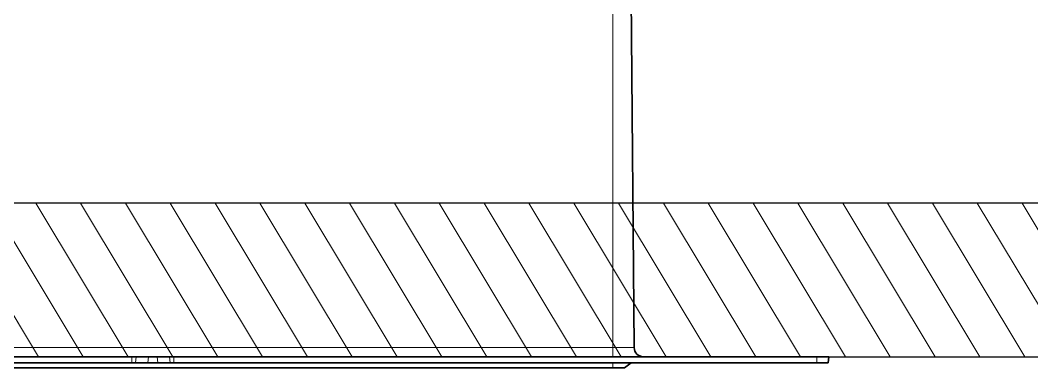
# Model space of a CAD drawing. Header units: inches. Extents: x -20583 to 399182, y -24453 to 525552.
# Drawn here: x 24563.4 to 24728, y -17667 to -17610.4 of the extents above; entities that cross this region are included whole.
import ezdxf

# ---------------------------------------------------------------- set-up
doc = ezdxf.new("R2010")
doc.units = ezdxf.units.IN
doc.header["$LTSCALE"] = 1000
doc.header["$MEASUREMENT"] = 0
doc.linetypes.add('DASHED', pattern=[0.75, 0.5, -0.25])
doc.linetypes.add('HIDDEN', pattern=[0.375, 0.25, -0.125])
for name, color, linetype in [('A-Hidden', 8, 'HIDDEN'), ('CQ Grg Gypsum', 41, 'Continuous'), ('CQ Light Elevation', 4, 'Continuous')]:
    doc.layers.add(name, color=color, linetype=linetype)
doc.layers.add('CQ Gypsum Hatch', color=8, linetype='Continuous', lineweight=20)
doc.layers.add('CQ Lighting', color=5, linetype='Continuous', lineweight=0)

# ---------------------------------------------------------------- blocks, each defined once
blk = doc.blocks.new('T.HC0E0.HQ12 side 2')
at = {"layer": 'CQ Lighting', "color": 1, "lineweight": 35}
for p, q in [((441925.5, 518877.62), (441925, 518820.2)), ((441895.3, 518818.72), (441999.89, 518818.72)), ((442006.72, 518818.72), (442111.3, 518818.72)), ((441895.3, 518817.72), (441999.89, 518817.72)), ((442078.15, 518816.92), (441928.45, 518816.92)), ((442006.72, 518817.72), (442111.3, 518817.72))]:
    blk.add_line(p, q, dxfattribs=at)
at = {"layer": 'CQ Lighting', "color": 1, "lineweight": 13}
for p, q in [((441928.45, 518877.62), (441928.45, 518820.2)), ((441928.45, 518820.2), (442078.15, 518820.2))]:
    blk.add_line(p, q, dxfattribs=at)
at = {"layer": 'CQ Lighting', "color": 1, "lineweight": 13, "ltscale": 0.086276}
blk.add_line((441925, 518820.2), (441928.45, 518820.2), dxfattribs=at)
at = {"layer": 'CQ Lighting', "color": 1, "lineweight": 13, "ltscale": 0.037173}
blk.add_line((441928.45, 518820.2), (441928.45, 518818.72), dxfattribs=at)
at = {"layer": 'CQ Lighting', "color": 1, "lineweight": 35, "ltscale": 0.05}
for p, q in [((441893.3, 518818.72), (441895.3, 518818.72)), ((442000.6, 518818.72), (442002.6, 518818.72)), ((442006.01, 518818.72), (442004.01, 518818.72)), ((442000.51, 518817.72), (442002.51, 518817.72)), ((442006.1, 518817.72), (442004.1, 518817.72))]:
    blk.add_line(p, q, dxfattribs=at)
at = {"layer": 'CQ Lighting', "color": 1, "lineweight": 35, "ltscale": 0.025188}
blk.add_line((441893.43, 518817.72), (441893.3, 518818.72), dxfattribs=at)
at = {"layer": 'CQ Lighting', "color": 1, "lineweight": 13, "ltscale": 0.025}
for p, q in [((441895.3, 518817.72), (441895.3, 518818.72)), ((441999.89, 518817.72), (441999.89, 518818.72)), ((442006.72, 518817.72), (442006.72, 518818.72))]:
    blk.add_line(p, q, dxfattribs=at)
at = {"layer": 'CQ Lighting', "color": 1, "lineweight": 35, "ltscale": 0.017677}
for p, q in [((441999.89, 518818.72), (442000.6, 518818.72)), ((442006.01, 518818.72), (442006.72, 518818.72))]:
    blk.add_line(p, q, dxfattribs=at)
at = {"layer": 'CQ Lighting', "color": 1, "lineweight": 13, "ltscale": 0.025094}
for p, q in [((442000.51, 518817.72), (442000.6, 518818.72)), ((442002.51, 518817.72), (442002.6, 518818.72)), ((442004.1, 518817.72), (442004.01, 518818.72)), ((442006.1, 518817.72), (442006.01, 518818.72))]:
    blk.add_line(p, q, dxfattribs=at)
at = {"layer": 'CQ Lighting', "color": 1, "lineweight": 35, "ltscale": 0.035355}
blk.add_line((442002.6, 518818.72), (442004.01, 518818.72), dxfattribs=at)
at = {"layer": 'CQ Lighting', "color": 1, "lineweight": 35, "ltscale": 0.04693}
blk.add_line((441893.43, 518817.72), (441895.3, 518817.72), dxfattribs=at)
at = {"layer": 'CQ Lighting', "color": 1, "lineweight": 35, "ltscale": 0.033399}
blk.add_line((441925.5, 518817.72), (441926.57, 518816.92), dxfattribs=at)
at = {"layer": 'CQ Lighting', "color": 1, "lineweight": 35, "ltscale": 0.047002}
blk.add_line((441926.57, 518816.92), (441928.45, 518816.92), dxfattribs=at)
at = {"layer": 'CQ Lighting', "color": 1, "lineweight": 35, "ltscale": 0.005554}
blk.add_line((441928.3, 518816.92), (441928.53, 518816.92), dxfattribs=at)
at = {"layer": 'CQ Lighting', "color": 1, "lineweight": 13, "ltscale": 0.02}
blk.add_line((441928.45, 518817.72), (441928.45, 518816.92), dxfattribs=at)
at = {"layer": 'CQ Lighting', "color": 1, "lineweight": 35, "ltscale": 0.015506}
for p, q in [((441999.89, 518817.72), (442000.51, 518817.72)), ((442006.1, 518817.72), (442006.72, 518817.72))]:
    blk.add_line(p, q, dxfattribs=at)
at = {"layer": 'CQ Lighting', "color": 1, "lineweight": 35, "ltscale": 0.039697}
blk.add_line((442002.51, 518817.72), (442004.1, 518817.72), dxfattribs=at)
at = {"layer": 'CQ Lighting', "color": 1, "lineweight": 35}
blk.add_arc((441923.5, 518820.22), 1.5, 270, 359.5, dxfattribs=at)

msp = doc.modelspace()

# ---------------------------------------------------------------- hatches: boundary and pattern name
at = {"layer": 'CQ Gypsum Hatch'}
h = msp.add_hatch(dxfattribs=at)
h.set_pattern_fill('ANSI31', color=256, scale=50, angle=76.0286, style=0)
h.set_pattern_definition([(121.0285767, (-294461.489, -487743.662), (-5.35568947, -3.22165956), [])])
edge = h.paths.add_edge_path()
edge.add_line((23789.97, -17615.19), (23789.97, -17640.19))
edge.add_line((23789.97, -17640.19), (23809.97, -17640.19))
edge.add_line((23809.97, -17640.19), (23809.97, -17665.19))
edge.add_line((23809.97, -17665.19), (28269.97, -17665.19))
edge.add_line((28269.97, -17665.19), (28269.97, -17640.19))
edge.add_line((28269.97, -17640.19), (28289.97, -17640.19))
edge.add_line((28289.97, -17640.19), (28289.97, -17615.19))
edge.add_line((28289.97, -17615.19), (28244.97, -17615.19))
edge.add_line((28244.97, -17615.19), (28244.97, -17640.19))
edge.add_line((28244.97, -17640.19), (23834.97, -17640.19))
edge.add_line((23834.97, -17640.19), (23834.97, -17615.19))
edge.add_line((23834.97, -17615.19), (23789.97, -17615.19))

# ---------------------------------------------------------------- linework, layer by layer
at = {"layer": 'A-Hidden', "linetype": 'DASHED', "lineweight": 0, "ltscale": 10}
msp.add_line((30642.03, -17665.19, 0), (17361.9, -17665.19, 0), dxfattribs=at)
at = {"layer": 'CQ Grg Gypsum', "elevation": 0}
msp.add_lwpolyline([(23789.97, -17615.19), (23789.97, -17640.19), (23809.97, -17640.19), (23809.97, -17665.19), (28269.97, -17665.19), (28269.97, -17640.19), (28289.97, -17640.19), (28289.97, -17615.19), (28244.97, -17615.19), (28244.97, -17640.19), (23834.97, -17640.19), (23834.97, -17615.19), (23789.97, -17615.19)], dxfattribs=at)

# ---------------------------------------------------------------- block references
at = {"layer": 'CQ Light Elevation', "xscale": -1}
msp.add_blockref('T.HC0E0.HQ12 side 2', (466588.27, -536483.9, 0), dxfattribs=at)

doc.saveas('drawing.dxf')
